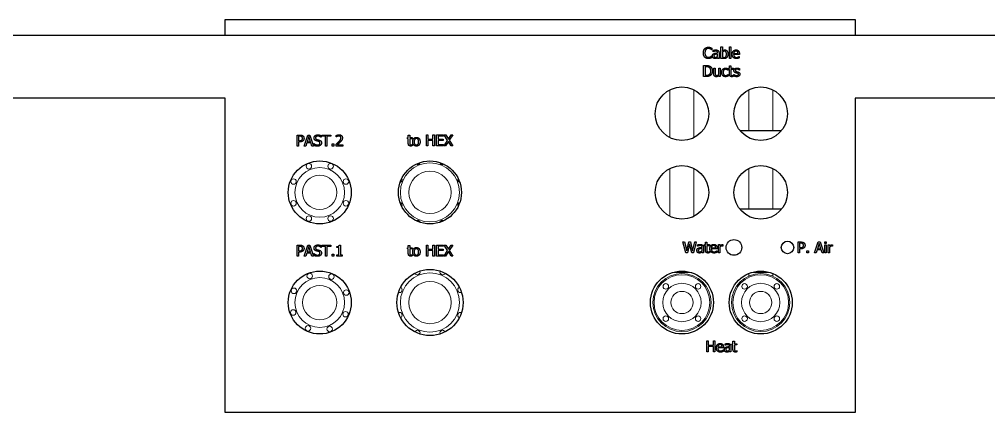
# Model space of a CAD drawing. Header units: millimetres. Extents: x 0 to 157650, y 0 to 89100.
# Drawn here: x 39763 to 42841, y 54209 to 55459 of the extents above; entities that cross this region are included whole.
import ezdxf

# ---------------------------------------------------------------- set-up
doc = ezdxf.new("R2010")
doc.units = ezdxf.units.MM
doc.header["$LTSCALE"] = 150
doc.layers.add('P_Biomass (BM)', color=150, linetype='Continuous', lineweight=18, true_color=0x007fff)
doc.layers.add('P_Hot Water (HW)', color=1, linetype='Continuous', lineweight=18, true_color=0xff0000)
doc.layers.add('Visible', color=7, linetype='Continuous', lineweight=25)

msp = doc.modelspace()

# ---------------------------------------------------------------- linework, layer by layer
at = {"layer": 'P_Biomass (BM)'}
for centre, radius in [((40717, 54908.9), 79), ((40682.6, 54992), 8.75), ((40751.5, 54992), 8.75), ((41067, 54908.9), 94), ((40717, 54908.9), 54.6), ((41067, 54908.9), 67.3), ((40633.9, 54943.3), 8.75), ((40800.2, 54943.3), 8.75), ((40633.9, 54874.4), 8.75), ((40800.2, 54874.4), 8.75), ((40682.6, 54825.7), 8.75), ((40751.5, 54825.7), 8.75), ((40685.3, 54643.1), 8.75), ((40754.2, 54640.9), 8.75), ((41067, 54558.9), 94), ((40717, 54558.9), 79), ((41067, 54558.9), 67.3), ((40635.1, 54596), 8.75), ((40717, 54558.9), 54.6), ((40801.3, 54590.6), 8.75), ((40632.8, 54527.2), 8.75), ((40799, 54521.7), 8.75), ((40679.9, 54476.9), 8.75), ((40748.7, 54474.6), 8.75)]:
    msp.add_circle(centre, radius, dxfattribs=at)
for centre, start, end in [((41026.9, 55005.9), 239.3334, 345.6666), ((41107.2, 55005.9), 194.3334, 300.6666), ((40970, 54949.1), 284.3334, 30.6666), ((41164, 54949.1), 149.3334, 255.6666), ((40970, 54868.7), 329.3334, 75.6666), ((41164, 54868.7), 104.3334, 210.6666), ((41026.9, 54811.9), 14.3334, 120.6666), ((41107.2, 54811.9), 59.3334, 165.6666), ((41026.9, 54655.9), 204.888, 20.112), ((41107.2, 54655.9), 159.888, 335.112), ((40970, 54599.1), 249.888, 65.112), ((41164, 54599.1), 114.888, 290.112), ((40970, 54518.7), 294.888, 110.112), ((41164, 54518.7), 69.888, 245.112), ((41026.9, 54461.9), 339.888, 155.112), ((41107.2, 54461.9), 24.888, 200.112)]:
    msp.add_arc(centre, 8.75, start, end, dxfattribs=at)
at = {"layer": 'P_Hot Water (HW)'}
for p, q in [((41829, 55234.9), (41829, 55082.9)), ((41905.1, 55234.9), (41905.1, 55082.9)), ((42079, 55234.9), (42079, 55105.9)), ((42155.1, 55234.9), (42155.1, 55105.9)), ((41829, 54984.9), (41829, 54832.9)), ((41905.1, 54984.9), (41905.1, 54832.9)), ((42079, 54984.9), (42079, 54855.9)), ((42155.1, 54984.9), (42155.1, 54855.9)), ((41835.8, 54653.9), (41898.3, 54653.9)), ((42079, 54651.4), (42079, 54643.2)), ((42085.8, 54653.9), (42148.3, 54653.9)), ((42085.8, 54653.9), (42148.3, 54653.9)), ((42155.1, 54643.2), (42155.1, 54651.4))]:
    msp.add_line(p, q, dxfattribs=at)
for centre, radius in [((41867, 54558.9), 92.5), ((42117, 54558.9), 92.5), ((41867, 54558.9), 88.5), ((41867, 54558.9), 61), ((41815.8, 54610.1), 8.75), ((41918.3, 54610.1), 8.75), ((42117, 54558.9), 88.5), ((42117, 54558.9), 61), ((42065.8, 54610.1), 8.75), ((42168.3, 54610.1), 8.75), ((41867, 54558.9), 35.4), ((42117, 54558.9), 35.4), ((41815.8, 54507.6), 8.75), ((41918.3, 54507.6), 8.75), ((42065.8, 54507.6), 8.75), ((42168.3, 54507.6), 8.75)]:
    msp.add_circle(centre, radius, dxfattribs=at)
at = {"layer": 'Visible', "color": 9, "true_color": 0xc0c0c0}
for p, q in [((40417, 55458.9), (42417, 55458.9)), ((40417, 55408.9), (40417, 55458.9)), ((42417, 55458.9), (42417, 55408.9)), ((38746.8, 55408.9), (40417, 55408.9)), ((38746.8, 55408.9), (42917, 55408.9)), ((42417, 55408.9), (46096.8, 55408.9)), ((41961.6, 55361.8), (41961.2, 55361.8)), ((41961.6, 55367.5), (41961.6, 55361.8)), ((41965.8, 55356), (41965.8, 55360.5)), ((41990.9, 55334.8), (41990.9, 55371.3)), ((41990.9, 55371.3), (41995.3, 55371.3)), ((41995.3, 55371.3), (41995.3, 55358.3)), ((42017.5, 55334.8), (42017.5, 55371.3)), ((42017.5, 55371.3), (42022, 55371.3)), ((42022, 55371.3), (42022, 55334.8)), ((41961.2, 55342.7), (41961.6, 55342.7)), ((41961.6, 55342.7), (41961.6, 55337.2)), ((41966.1, 55356), (41965.8, 55356)), ((41980.2, 55352.1), (41980.2, 55352.9)), ((41980.2, 55341.2), (41980.2, 55348.5)), ((41980.2, 55334.8), (41980.2, 55337.6)), ((41984.6, 55334.8), (41980.2, 55334.8)), ((41984.6, 55352.7), (41984.6, 55334.8)), ((41995, 55334.8), (41990.9, 55334.8)), ((41995.3, 55336), (41995, 55334.8)), ((41995.3, 55354.6), (41995.3, 55339.5)), ((42022, 55334.8), (42017.5, 55334.8)), ((42031.1, 55350.8), (42045, 55350.8)), ((42049.3, 55347.5), (42031.1, 55347.5)), ((42048.6, 55341.2), (42048.8, 55341.2)), ((42048.8, 55341.2), (42048.8, 55336.4)), ((42049.3, 55349.9), (42049.3, 55347.5)), ((41935.9, 55277.2), (41935.9, 55312.2)), ((41935.9, 55312.2), (41943.9, 55312.2)), ((41940.6, 55308.1), (41940.6, 55281.2)), ((41944.1, 55308.1), (41940.6, 55308.1)), ((41968.1, 55286.4), (41968.1, 55303.4)), ((41968.1, 55303.4), (41972.5, 55303.4)), ((41972.5, 55303.4), (41972.5, 55288.4)), ((41984.2, 55283.8), (41984.2, 55303.4)), ((41984.2, 55303.4), (41988.7, 55303.4)), ((41988.7, 55303.4), (41988.7, 55277.2)), ((42013.3, 55297), (42013, 55297)), ((42013.3, 55302), (42013.3, 55297)), ((42014.6, 55299.8), (42014.6, 55303.4)), ((42014.6, 55303.4), (42017.6, 55303.4)), ((42017.6, 55299.8), (42014.6, 55299.8)), ((42017.6, 55303.4), (42017.6, 55311)), ((42017.6, 55311), (42022, 55311)), ((42017.6, 55285.2), (42017.6, 55299.8)), ((42022, 55311), (42022, 55303.4)), ((42022, 55303.4), (42030.1, 55303.4)), ((42030.1, 55299.8), (42022, 55299.8)), ((42022, 55299.8), (42022, 55287.3)), ((42030.1, 55303.4), (42030.1, 55299.8)), ((42049.8, 55297.4), (42049.6, 55297.4)), ((42049.8, 55302.1), (42049.8, 55297.4)), ((41944, 55277.2), (41935.9, 55277.2)), ((41940.6, 55281.2), (41944.1, 55281.2)), ((41984.2, 55277.2), (41984.2, 55280)), ((41988.7, 55277.2), (41984.2, 55277.2)), ((42013, 55283.6), (42013.3, 55283.6)), ((42013.3, 55283.6), (42013.3, 55278.6)), ((42029.9, 55281.4), (42030.1, 55281.4)), ((42030.1, 55281.4), (42030.1, 55277.4)), ((42031.8, 55278.7), (42031.8, 55283.7)), ((42031.8, 55283.7), (42032, 55283.7)), ((40417, 55208.9), (38746.8, 55208.9)), ((40417, 54208.9), (40417, 55208.9)), ((46096.8, 55208.9), (42417, 55208.9)), ((42417, 55208.9), (42417, 54208.9)), ((40645, 55056.3), (40645, 55091.3)), ((40645, 55091.3), (40653.8, 55091.3)), ((40649.6, 55087.3), (40649.6, 55073.3)), ((40653.5, 55087.3), (40649.6, 55087.3)), ((40667.8, 55056.3), (40679.6, 55091.3)), ((40682.3, 55086.6), (40676.9, 55070.1)), ((40679.6, 55091.3), (40685.3, 55091.3)), ((40687.7, 55070.1), (40682.3, 55086.6)), ((40685.3, 55091.3), (40697.1, 55056.3)), ((40721.1, 55084.1), (40720.8, 55084.1)), ((40721.1, 55089.7), (40721.1, 55084.1)), ((40723.6, 55087.2), (40723.6, 55091.3)), ((40723.6, 55091.3), (40751.8, 55091.3)), ((40735.4, 55087.2), (40723.6, 55087.2)), ((40735.4, 55056.3), (40735.4, 55087.2)), ((40751.8, 55087.2), (40740, 55087.2)), ((40740, 55087.2), (40740, 55056.3)), ((40751.8, 55091.3), (40751.8, 55087.2)), ((40769.6, 55085), (40769.6, 55090)), ((40769.9, 55085), (40769.6, 55085)), ((40995.2, 55079.4), (40995.2, 55083)), ((40995.2, 55083), (40998.2, 55083)), ((40998.2, 55083), (40998.2, 55090.6)), ((40998.2, 55090.6), (41002.6, 55090.6)), ((41002.6, 55090.6), (41002.6, 55083)), ((41002.6, 55083), (41010.7, 55083)), ((41010.7, 55083), (41010.7, 55079.4)), ((41055.5, 55056.7), (41055.5, 55091.7)), ((41055.5, 55091.7), (41060.1, 55091.7)), ((41060.1, 55091.7), (41060.1, 55078)), ((41076.3, 55078), (41076.3, 55091.7)), ((41076.3, 55091.7), (41080.9, 55091.7)), ((41080.9, 55091.7), (41080.9, 55056.7)), ((41088, 55056.7), (41088, 55091.7)), ((41088, 55091.7), (41109.9, 55091.7)), ((41109.9, 55087.6), (41092.6, 55087.6)), ((41092.6, 55087.6), (41092.6, 55078)), ((41109.9, 55091.7), (41109.9, 55087.6)), ((41122.8, 55074.3), (41112, 55091.7)), ((41112, 55091.7), (41117.3, 55091.7)), ((41117.3, 55091.7), (41125.7, 55078.1)), ((41125.7, 55078.1), (41134.2, 55091.7)), ((41139.2, 55091.7), (41128.2, 55074.5)), ((41134.2, 55091.7), (41139.2, 55091.7)), ((40649.6, 55056.3), (40645, 55056.3)), ((40649.6, 55073.3), (40652.8, 55073.3)), ((40653.6, 55069.4), (40649.6, 55069.4)), ((40649.6, 55069.4), (40649.6, 55056.3)), ((40672.5, 55056.3), (40667.8, 55056.3)), ((40675.7, 55066.1), (40672.5, 55056.3)), ((40689, 55066.1), (40675.7, 55066.1)), ((40676.9, 55070.1), (40687.7, 55070.1)), ((40692.2, 55056.3), (40689, 55066.1)), ((40697.1, 55056.3), (40692.2, 55056.3)), ((40698.7, 55058.4), (40698.7, 55064.3)), ((40698.7, 55064.3), (40699, 55064.3)), ((40740, 55056.3), (40735.4, 55056.3)), ((40756.2, 55056.3), (40756.2, 55063)), ((40756.2, 55063), (40761.8, 55063)), ((40761.8, 55056.3), (40756.2, 55056.3)), ((40761.8, 55063), (40761.8, 55056.3)), ((40768.9, 55056.3), (40768.9, 55061.3)), ((40790.5, 55056.3), (40768.9, 55056.3)), ((40773.3, 55060.4), (40790.5, 55060.4)), ((40790.5, 55060.4), (40790.5, 55056.3)), ((40998.2, 55079.4), (40995.2, 55079.4)), ((40998.2, 55064.8), (40998.2, 55079.4)), ((41010.7, 55079.4), (41002.6, 55079.4)), ((41002.6, 55079.4), (41002.6, 55066.8)), ((41010.5, 55060.9), (41010.7, 55060.9)), ((41010.7, 55060.9), (41010.7, 55057)), ((41060.1, 55056.7), (41055.5, 55056.7)), ((41060.1, 55078), (41076.3, 55078)), ((41076.3, 55073.9), (41060.1, 55073.9)), ((41060.1, 55073.9), (41060.1, 55056.7)), ((41076.3, 55056.7), (41076.3, 55073.9)), ((41080.9, 55056.7), (41076.3, 55056.7)), ((41109.9, 55056.7), (41088, 55056.7)), ((41092.6, 55078), (41108.7, 55078)), ((41108.7, 55073.9), (41092.6, 55073.9)), ((41092.6, 55073.9), (41092.6, 55060.9)), ((41092.6, 55060.9), (41109.9, 55060.9)), ((41108.7, 55078), (41108.7, 55073.9)), ((41109.9, 55060.9), (41109.9, 55056.7)), ((41111.6, 55056.7), (41122.8, 55074.3)), ((41116.7, 55056.7), (41111.6, 55056.7)), ((41125.3, 55070.7), (41116.7, 55056.7)), ((41133.9, 55056.7), (41125.3, 55070.7)), ((41128.2, 55074.5), (41139.2, 55056.7)), ((41139.2, 55056.7), (41133.9, 55056.7)), ((40645, 54706.4), (40645, 54741.4)), ((40645, 54741.4), (40653.8, 54741.4)), ((40667.8, 54706.4), (40679.6, 54741.4)), ((40679.6, 54741.4), (40685.3, 54741.4)), ((40685.3, 54741.4), (40697.1, 54706.4)), ((40723.6, 54737.2), (40723.6, 54741.4)), ((40723.6, 54741.4), (40751.8, 54741.4)), ((40751.8, 54741.4), (40751.8, 54737.2)), ((40778.9, 54741.5), (40782.5, 54741.5)), ((40782.5, 54741.5), (40782.5, 54710)), ((41055.5, 54706.7), (41055.5, 54741.7)), ((41055.5, 54741.7), (41060.1, 54741.7)), ((41060.1, 54741.7), (41060.1, 54728)), ((41076.3, 54728), (41076.3, 54741.7)), ((41076.3, 54741.7), (41080.9, 54741.7)), ((41080.9, 54741.7), (41080.9, 54706.7)), ((41088, 54706.7), (41088, 54741.7)), ((41088, 54741.7), (41109.9, 54741.7)), ((41109.9, 54741.7), (41109.9, 54737.6)), ((41122.8, 54724.3), (41112, 54741.7)), ((41112, 54741.7), (41117.3, 54741.7)), ((41117.3, 54741.7), (41125.7, 54728.1)), ((41125.7, 54728.1), (41134.2, 54741.7)), ((41139.2, 54741.7), (41128.2, 54724.5)), ((41134.2, 54741.7), (41139.2, 54741.7)), ((41879.1, 54716.7), (41870.2, 54751.7)), ((41870.2, 54751.7), (41875, 54751.7)), ((41875, 54751.7), (41882, 54722.7)), ((41882, 54722.7), (41889, 54751.7)), ((41891.2, 54745.8), (41884.3, 54716.7)), ((41889, 54751.7), (41893.7, 54751.7)), ((41898.3, 54716.7), (41891.2, 54745.8)), ((41893.7, 54751.7), (41900.8, 54722.4)), ((41900.8, 54722.4), (41907.8, 54751.7)), ((41912.3, 54751.7), (41903.5, 54716.7)), ((41907.8, 54751.7), (41912.3, 54751.7)), ((41916.4, 54737.9), (41916.4, 54742.4)), ((41938.7, 54739.4), (41938.7, 54743)), ((41938.7, 54743), (41941.7, 54743)), ((41941.7, 54743), (41941.7, 54750.6)), ((41941.7, 54750.6), (41946.1, 54750.6)), ((41946.1, 54750.6), (41946.1, 54743)), ((41946.1, 54743), (41954.3, 54743)), ((41954.3, 54743), (41954.3, 54739.4)), ((41982.9, 54716.7), (41982.9, 54743)), ((41982.9, 54743), (41987.3, 54743)), ((41987.3, 54743), (41987.3, 54739.1)), ((41996.8, 54742.9), (41996.8, 54738.3)), ((42235.6, 54716.3), (42235.6, 54751.3)), ((42235.6, 54751.3), (42244.4, 54751.3)), ((42244.1, 54747.2), (42240.2, 54747.2)), ((42240.2, 54747.2), (42240.2, 54733.3)), ((42288, 54716.3), (42299.8, 54751.3)), ((42302.5, 54746.5), (42297.1, 54730)), ((42299.8, 54751.3), (42305.5, 54751.3)), ((42307.9, 54730), (42302.5, 54746.5)), ((42305.5, 54751.3), (42317.3, 54716.3)), ((42320.1, 54746.9), (42320.1, 54751.5)), ((42320.1, 54751.5), (42325.1, 54751.5)), ((42325.1, 54746.9), (42320.1, 54746.9)), ((42320.4, 54716.3), (42320.4, 54742.5)), ((42320.4, 54742.5), (42324.8, 54742.5)), ((42324.8, 54742.5), (42324.8, 54716.3)), ((42325.1, 54751.5), (42325.1, 54746.9)), ((42331.3, 54716.3), (42331.3, 54742.5)), ((42331.3, 54742.5), (42335.7, 54742.5)), ((42335.7, 54742.5), (42335.7, 54738.6)), ((42345.2, 54742.4), (42345.2, 54737.8)), ((40653.5, 54737.4), (40649.6, 54737.4)), ((40649.6, 54737.4), (40649.6, 54723.4)), ((40649.6, 54723.4), (40652.8, 54723.4)), ((40653.6, 54719.4), (40649.6, 54719.4)), ((40649.6, 54719.4), (40649.6, 54706.4)), ((40675.7, 54716.2), (40672.5, 54706.4)), ((40689, 54716.2), (40675.7, 54716.2)), ((40682.3, 54736.6), (40676.9, 54720.1)), ((40676.9, 54720.1), (40687.7, 54720.1)), ((40687.7, 54720.1), (40682.3, 54736.6)), ((40692.2, 54706.4), (40689, 54716.2)), ((40698.7, 54708.5), (40698.7, 54714.3)), ((40698.7, 54714.3), (40699, 54714.3)), ((40721.1, 54734.2), (40720.8, 54734.2)), ((40721.1, 54739.7), (40721.1, 54734.2)), ((40735.4, 54737.2), (40723.6, 54737.2)), ((40735.4, 54706.4), (40735.4, 54737.2)), ((40751.8, 54737.2), (40740, 54737.2)), ((40740, 54737.2), (40740, 54706.4)), ((40756.2, 54706.4), (40756.2, 54713.1)), ((40756.2, 54713.1), (40761.8, 54713.1)), ((40761.8, 54713.1), (40761.8, 54706.4)), ((40771.7, 54733.4), (40771.7, 54736.6)), ((40778, 54733.4), (40771.7, 54733.4)), ((40778, 54710), (40778, 54733.4)), ((40995.2, 54729.4), (40995.2, 54733)), ((40995.2, 54733), (40998.2, 54733)), ((40998.2, 54729.4), (40995.2, 54729.4)), ((40998.2, 54733), (40998.2, 54740.6)), ((40998.2, 54740.6), (41002.6, 54740.6)), ((40998.2, 54714.8), (40998.2, 54729.4)), ((41002.6, 54740.6), (41002.6, 54733)), ((41002.6, 54733), (41010.7, 54733)), ((41010.7, 54729.4), (41002.6, 54729.4)), ((41002.6, 54729.4), (41002.6, 54716.8)), ((41010.5, 54710.9), (41010.7, 54710.9)), ((41010.7, 54733), (41010.7, 54729.4)), ((41010.7, 54710.9), (41010.7, 54707)), ((41060.1, 54728), (41076.3, 54728)), ((41076.3, 54723.9), (41060.1, 54723.9)), ((41060.1, 54723.9), (41060.1, 54706.7)), ((41076.3, 54706.7), (41076.3, 54723.9)), ((41109.9, 54737.6), (41092.6, 54737.6)), ((41092.6, 54737.6), (41092.6, 54728)), ((41092.6, 54728), (41108.7, 54728)), ((41108.7, 54723.9), (41092.6, 54723.9)), ((41092.6, 54723.9), (41092.6, 54710.9)), ((41092.6, 54710.9), (41109.9, 54710.9)), ((41108.7, 54728), (41108.7, 54723.9)), ((41109.9, 54710.9), (41109.9, 54706.7)), ((41111.6, 54706.7), (41122.8, 54724.3)), ((41125.3, 54720.7), (41116.7, 54706.7)), ((41133.9, 54706.7), (41125.3, 54720.7)), ((41128.2, 54724.5), (41139.2, 54706.7)), ((41884.3, 54716.7), (41879.1, 54716.7)), ((41903.5, 54716.7), (41898.3, 54716.7)), ((41916.7, 54737.9), (41916.4, 54737.9)), ((41930.8, 54734), (41930.8, 54734.9)), ((41930.8, 54723.2), (41930.8, 54730.5)), ((41930.8, 54716.7), (41930.8, 54719.5)), ((41935.2, 54716.7), (41930.8, 54716.7)), ((41935.2, 54734.7), (41935.2, 54716.7)), ((41941.7, 54739.4), (41938.7, 54739.4)), ((41941.7, 54724.8), (41941.7, 54739.4)), ((41954.3, 54739.4), (41946.1, 54739.4)), ((41946.1, 54739.4), (41946.1, 54726.8)), ((41954, 54720.9), (41954.3, 54720.9)), ((41954.3, 54720.9), (41954.3, 54717)), ((41960.2, 54732.8), (41974.1, 54732.8)), ((41978.4, 54729.4), (41960.2, 54729.4)), ((41977.7, 54723.2), (41977.9, 54723.2)), ((41977.9, 54723.2), (41977.9, 54718.4)), ((41978.4, 54731.8), (41978.4, 54729.4)), ((41987.3, 54716.7), (41982.9, 54716.7)), ((41987.3, 54735.4), (41987.3, 54716.7)), ((41996.8, 54738.3), (41996.6, 54738.3)), ((42240.2, 54716.3), (42235.6, 54716.3)), ((42240.2, 54733.3), (42243.4, 54733.3)), ((42244.2, 54729.3), (42240.2, 54729.3)), ((42240.2, 54729.3), (42240.2, 54716.3)), ((42263, 54716.3), (42263, 54723)), ((42263, 54723), (42268.6, 54723)), ((42268.6, 54716.3), (42263, 54716.3)), ((42268.6, 54723), (42268.6, 54716.3)), ((42292.7, 54716.3), (42288, 54716.3)), ((42295.8, 54726.1), (42292.7, 54716.3)), ((42309.2, 54726.1), (42295.8, 54726.1)), ((42297.1, 54730), (42307.9, 54730)), ((42312.4, 54716.3), (42309.2, 54726.1)), ((42317.3, 54716.3), (42312.4, 54716.3)), ((42324.8, 54716.3), (42320.4, 54716.3)), ((42335.7, 54716.3), (42331.3, 54716.3)), ((42335.7, 54734.9), (42335.7, 54716.3)), ((42345.2, 54737.8), (42345, 54737.8)), ((40649.6, 54706.4), (40645, 54706.4)), ((40672.5, 54706.4), (40667.8, 54706.4)), ((40697.1, 54706.4), (40692.2, 54706.4)), ((40740, 54706.4), (40735.4, 54706.4)), ((40761.8, 54706.4), (40756.2, 54706.4)), ((40771.7, 54706.4), (40771.7, 54710)), ((40771.7, 54710), (40778, 54710)), ((40788.7, 54706.4), (40771.7, 54706.4)), ((40782.5, 54710), (40788.7, 54710)), ((40788.7, 54710), (40788.7, 54706.4)), ((41060.1, 54706.7), (41055.5, 54706.7)), ((41080.9, 54706.7), (41076.3, 54706.7)), ((41109.9, 54706.7), (41088, 54706.7)), ((41116.7, 54706.7), (41111.6, 54706.7)), ((41139.2, 54706.7), (41133.9, 54706.7)), ((41946, 54401.7), (41946, 54436.7)), ((41946, 54436.7), (41950.6, 54436.7)), ((41950.6, 54436.7), (41950.6, 54423)), ((41966.7, 54423), (41966.7, 54436.7)), ((41966.7, 54436.7), (41971.4, 54436.7)), ((41971.4, 54436.7), (41971.4, 54401.7)), ((42029, 54428), (42029, 54435.6)), ((42029, 54435.6), (42033.4, 54435.6)), ((42033.4, 54435.6), (42033.4, 54428)), ((41950.6, 54423), (41966.7, 54423)), ((41966.7, 54418.9), (41950.6, 54418.9)), ((41950.6, 54418.9), (41950.6, 54401.7)), ((41966.7, 54401.7), (41966.7, 54418.9)), ((41980.8, 54417.8), (41994.7, 54417.8)), ((41999, 54414.4), (41980.8, 54414.4)), ((41998.2, 54408.2), (41998.5, 54408.2)), ((41998.5, 54408.2), (41998.5, 54403.4)), ((41999, 54416.8), (41999, 54414.4)), ((42003.7, 54422.9), (42003.7, 54427.4)), ((42004, 54422.9), (42003.7, 54422.9)), ((42018.1, 54419), (42018.1, 54419.9)), ((42018.1, 54408.2), (42018.1, 54415.5)), ((42018.1, 54401.7), (42018.1, 54404.5)), ((42022.5, 54419.7), (42022.5, 54401.7)), ((42026, 54424.4), (42026, 54428)), ((42026, 54428), (42029, 54428)), ((42029, 54424.4), (42026, 54424.4)), ((42029, 54409.8), (42029, 54424.4)), ((42033.4, 54428), (42041.6, 54428)), ((42041.6, 54424.4), (42033.4, 54424.4)), ((42033.4, 54424.4), (42033.4, 54411.8)), ((42041.3, 54405.9), (42041.6, 54405.9)), ((42041.6, 54428), (42041.6, 54424.4)), ((42041.6, 54405.9), (42041.6, 54402)), ((41950.6, 54401.7), (41946, 54401.7)), ((41971.4, 54401.7), (41966.7, 54401.7)), ((42022.5, 54401.7), (42018.1, 54401.7)), ((42417, 54208.9), (40417, 54208.9))]:
    msp.add_line(p, q, dxfattribs=at)
at = {"layer": 'Visible'}
for p, q in [((42050.6, 55105.9), (42183.5, 55105.9)), ((42183.5, 54855.9), (42050.6, 54855.9))]:
    msp.add_line(p, q, dxfattribs=at)
at = {"layer": 'Visible', "color": 9, "true_color": 0xc0c0c0}
for centre, radius in [((41867, 55158.9), 85), ((42117, 55158.9), 85), ((40717, 54908.9), 100), ((41067, 54908.9), 100), ((41867, 54908.9), 85), ((42117, 54908.9), 85), ((42032, 54733.9), 25), ((42202, 54733.9), 20), ((40717, 54558.9), 100), ((41067, 54558.9), 105), ((41867, 54558.9), 100), ((42117, 54558.9), 100)]:
    msp.add_circle(centre, radius, dxfattribs=at)
for points in [[(41935, 55352.3), (41935, 55356.7), (41937.3, 55363.2), (41939.4, 55365.6)], [(41939.4, 55365.6), (41941.5, 55367.9), (41947.2, 55370.4), (41950.8, 55370.4)], [(41943, 55362.8), (41941.5, 55361), (41939.9, 55355.6), (41939.9, 55352.3)], [(41950.7, 55366.4), (41948.5, 55366.4), (41944.5, 55364.6), (41943, 55362.8)], [(41957.3, 55364.8), (41955.9, 55365.5), (41952.8, 55366.4), (41950.7, 55366.4)], [(41950.8, 55370.4), (41952.5, 55370.4), (41955.6, 55369.9), (41956.9, 55369.5)], [(41956.9, 55369.5), (41958.1, 55369.1), (41960.4, 55368.1), (41961.6, 55367.5)], [(41961.2, 55361.8), (41960.6, 55362.4), (41958.7, 55364), (41957.3, 55364.8)], [(41965.8, 55360.5), (41967.1, 55360.8), (41971.6, 55361.7), (41973.9, 55361.7)], [(41973.8, 55357.8), (41972.3, 55357.8), (41968.2, 55356.8), (41966.1, 55356)], [(41978.4, 55356.9), (41977.6, 55357.4), (41975.1, 55357.8), (41973.8, 55357.8)], [(41973.9, 55361.7), (41976.6, 55361.7), (41980.3, 55360.8), (41981.8, 55359.7)], [(41980.2, 55352.9), (41980.2, 55354.4), (41979.3, 55356.3), (41978.4, 55356.9)], [(41981.8, 55359.7), (41983.2, 55358.6), (41984.6, 55355.2), (41984.6, 55352.7)], [(41995.3, 55358.3), (41997, 55359.8), (42000.8, 55361.8), (42003.3, 55361.8)], [(42002.3, 55357.6), (42000.5, 55357.6), (41996.8, 55355.9), (41995.3, 55354.6)], [(42008.3, 55348), (42008.3, 55352.7), (42005.4, 55357.6), (42002.3, 55357.6)], [(42003.3, 55361.8), (42007.8, 55361.8), (42012.9, 55354.7), (42012.9, 55348.3)], [(42026.6, 55347.8), (42026.6, 55354.2), (42033.4, 55361.8), (42038.8, 55361.8)], [(42038.5, 55358.2), (42036.8, 55358.2), (42034.3, 55357.1), (42033.3, 55356.1)], [(42043.5, 55356.1), (42042.7, 55357.1), (42040.3, 55358.2), (42038.5, 55358.2)], [(42038.8, 55361.8), (42041.2, 55361.8), (42045, 55360.4), (42046.4, 55358.9)], [(42046.4, 55358.9), (42047.8, 55357.4), (42049.3, 55353), (42049.3, 55349.9)], [(41939.4, 55338.8), (41937.3, 55341), (41935, 55347.8), (41935, 55352.3)], [(41950.7, 55334.2), (41947.3, 55334.2), (41941.5, 55336.5), (41939.4, 55338.8)], [(41939.9, 55352.3), (41939.9, 55348.7), (41941.6, 55343.5), (41943.1, 55341.7)], [(41943.1, 55341.7), (41944.6, 55339.9), (41948.5, 55338.2), (41950.7, 55338.2)], [(41950.7, 55338.2), (41952.8, 55338.2), (41956.2, 55339.2), (41957.5, 55339.9)], [(41956.9, 55335.2), (41955.4, 55334.7), (41952.8, 55334.2), (41950.7, 55334.2)], [(41961.6, 55337.2), (41960.4, 55336.6), (41958.4, 55335.6), (41956.9, 55335.2)], [(41957.5, 55339.9), (41958.8, 55340.7), (41960.7, 55342.2), (41961.2, 55342.7)], [(41963.7, 55342.4), (41963.7, 55345.1), (41966, 55349), (41968.5, 55350.1)], [(41966, 55336.4), (41965, 55337.4), (41963.7, 55340.6), (41963.7, 55342.4)], [(41971.7, 55334), (41970.1, 55334), (41967.1, 55335.3), (41966, 55336.4)], [(41972.3, 55347.5), (41970.6, 55346.9), (41968.3, 55344.7), (41968.3, 55342.7)], [(41968.3, 55342.7), (41968.3, 55340.4), (41970.8, 55338.1), (41973.3, 55338.1)], [(41968.5, 55350.1), (41970.7, 55351.1), (41976.7, 55351.9), (41980.2, 55352.1)], [(41977, 55335.3), (41975.9, 55334.7), (41973.7, 55334), (41971.7, 55334)], [(41980.2, 55348.5), (41978.6, 55348.4), (41973.8, 55347.9), (41972.3, 55347.5)], [(41973.3, 55338.1), (41975.3, 55338.1), (41978.7, 55339.9), (41980.2, 55341.2)], [(41980.2, 55337.6), (41979.7, 55337.2), (41977.9, 55335.7), (41977, 55335.3)], [(41995.3, 55339.5), (41997, 55338.7), (41999.5, 55338), (42001.1, 55338)], [(42001.9, 55334), (41999.8, 55334), (41996.8, 55335.1), (41995.3, 55336)], [(42001.1, 55338), (42004.4, 55338), (42008.3, 55342.8), (42008.3, 55348)], [(42012.9, 55348.3), (42012.9, 55341.9), (42006.6, 55334), (42001.9, 55334)], [(42039.9, 55334.2), (42033.6, 55334.2), (42026.6, 55341.2), (42026.6, 55347.8)], [(42033.3, 55356.1), (42032.3, 55355), (42031.3, 55352.5), (42031.1, 55350.8)], [(42031.1, 55347.5), (42031.1, 55342.9), (42035.7, 55338), (42039.8, 55338)], [(42039.8, 55338), (42041.3, 55338), (42044.1, 55338.7), (42045.2, 55339.2)], [(42044.8, 55334.9), (42043.6, 55334.6), (42041.5, 55334.2), (42039.9, 55334.2)], [(42045, 55350.8), (42044.9, 55352.6), (42044.2, 55355.2), (42043.5, 55356.1)], [(42048.8, 55336.4), (42048.1, 55336.1), (42045.7, 55335.2), (42044.8, 55334.9)], [(42045.2, 55339.2), (42046.4, 55339.8), (42048, 55340.8), (42048.6, 55341.2)], [(41943.9, 55312.2), (41948.8, 55312.2), (41954.5, 55310.7), (41956.5, 55309.4)], [(41953.4, 55306), (41951.5, 55307.1), (41947.3, 55308.1), (41944.1, 55308.1)], [(41958.7, 55294.7), (41958.7, 55298.7), (41956, 55304.4), (41953.4, 55306)], [(41956.5, 55309.4), (41959.8, 55307.1), (41963.5, 55299.7), (41963.5, 55294.6)], [(41993.3, 55290.2), (41993.3, 55293.7), (41995.1, 55298.7), (41996.7, 55300.4)], [(41996.7, 55300.4), (41998.2, 55302.2), (42002.9, 55304), (42005.5, 55304)], [(42005.4, 55300.2), (42002, 55300.2), (41997.8, 55295), (41997.8, 55290.2)], [(42010, 55299), (42009.1, 55299.4), (42006.6, 55300.2), (42005.4, 55300.2)], [(42005.5, 55304), (42007.7, 55304), (42011.7, 55302.8), (42013.3, 55302)], [(42013, 55297), (42012.5, 55297.4), (42011, 55298.5), (42010, 55299)], [(42031.9, 55296), (42031.9, 55299.6), (42037.3, 55304), (42041.7, 55304)], [(42037.6, 55288.9), (42034.6, 55289.8), (42031.9, 55293.4), (42031.9, 55296)], [(42041.6, 55300.3), (42039.4, 55300.3), (42036.4, 55298.5), (42036.4, 55296.6)], [(42036.4, 55296.6), (42036.4, 55295), (42038.2, 55293.4), (42040.2, 55292.8)], [(42049.6, 55297.4), (42047.9, 55298.8), (42043.7, 55300.3), (42041.6, 55300.3)], [(42041.7, 55304), (42043.9, 55304), (42048.3, 55303), (42049.8, 55302.1)], [(41956.4, 55280), (41953.7, 55278.3), (41948.3, 55277.2), (41944, 55277.2)], [(41944.1, 55281.2), (41947.2, 55281.2), (41951.9, 55282.2), (41953.8, 55283.5)], [(41953.8, 55283.5), (41956.3, 55285.2), (41958.7, 55290.6), (41958.7, 55294.7)], [(41963.5, 55294.6), (41963.5, 55289.8), (41959.7, 55282.1), (41956.4, 55280)], [(41970.4, 55278.8), (41969.3, 55280), (41968.1, 55283.7), (41968.1, 55286.4)], [(41976.3, 55276.4), (41974.6, 55276.4), (41971.5, 55277.6), (41970.4, 55278.8)], [(41972.5, 55288.4), (41972.5, 55286.3), (41972.8, 55283.6), (41973.3, 55282.6)], [(41973.3, 55282.6), (41973.9, 55281.6), (41975.7, 55280.6), (41977.4, 55280.6)], [(41984.2, 55280), (41982.2, 55278.3), (41978.5, 55276.4), (41976.3, 55276.4)], [(41977.4, 55280.6), (41979.1, 55280.6), (41982.7, 55282.5), (41984.2, 55283.8)], [(41996.7, 55279.9), (41995.1, 55281.6), (41993.3, 55286.8), (41993.3, 55290.2)], [(42005.5, 55276.6), (42002.8, 55276.6), (41998.3, 55278.2), (41996.7, 55279.9)], [(41997.8, 55290.2), (41997.8, 55285.6), (42001.9, 55280.4), (42005.4, 55280.4)], [(42005.4, 55280.4), (42007.6, 55280.4), (42011.5, 55282.2), (42013, 55283.6)], [(42009.8, 55277.2), (42008.7, 55276.9), (42006.9, 55276.6), (42005.5, 55276.6)], [(42013.3, 55278.6), (42012.6, 55278.3), (42010.6, 55277.4), (42009.8, 55277.2)], [(42025.2, 55276.6), (42021.6, 55276.6), (42017.6, 55280.8), (42017.6, 55285.2)], [(42022, 55287.3), (42022, 55285.3), (42022.1, 55283.1), (42022.6, 55282.1)], [(42022.6, 55282.1), (42023, 55281.3), (42024.8, 55280.5), (42026.3, 55280.5)], [(42030.1, 55277.4), (42028.9, 55277), (42026.3, 55276.6), (42025.2, 55276.6)], [(42026.3, 55280.5), (42027.4, 55280.5), (42029.4, 55281.2), (42029.9, 55281.4)], [(42040.5, 55276.5), (42037.9, 55276.5), (42033.3, 55278), (42031.8, 55278.7)], [(42032, 55283.7), (42032.6, 55283.3), (42034.1, 55282.2), (42035.4, 55281.6)], [(42035.4, 55281.6), (42036.5, 55281), (42039.2, 55280.2), (42040.7, 55280.2)], [(42042.4, 55287.8), (42041.5, 55288), (42038.8, 55288.6), (42037.6, 55288.9)], [(42040.2, 55292.8), (42041.1, 55292.6), (42043.6, 55292.1), (42044.9, 55291.8)], [(42048.1, 55278.9), (42046.7, 55277.8), (42043.2, 55276.5), (42040.5, 55276.5)], [(42040.7, 55280.2), (42041.7, 55280.2), (42044.1, 55280.7), (42044.7, 55281.1)], [(42046.2, 55284.1), (42046.2, 55285.7), (42044.5, 55287.3), (42042.4, 55287.8)], [(42044.7, 55281.1), (42045.5, 55281.7), (42046.2, 55282.9), (42046.2, 55284.1)], [(42044.9, 55291.8), (42047.8, 55291), (42050.8, 55287.7), (42050.8, 55284.7)], [(42050.8, 55284.7), (42050.8, 55283), (42049.4, 55280), (42048.1, 55278.9)], [(40659.7, 55086), (40658.6, 55086.7), (40655.7, 55087.3), (40653.5, 55087.3)], [(40653.8, 55091.3), (40656.9, 55091.3), (40661.3, 55090.3), (40662.9, 55089.1)], [(40662.3, 55080.6), (40662.3, 55082.4), (40661, 55085.1), (40659.7, 55086)], [(40660.3, 55075.4), (40661.3, 55076.5), (40662.3, 55079), (40662.3, 55080.6)], [(40662.9, 55089.1), (40664.9, 55087.8), (40667.1, 55083.7), (40667.1, 55080.8)], [(40667.1, 55080.8), (40667.1, 55078.5), (40665.5, 55074.4), (40664, 55073)], [(40698.9, 55081.9), (40698.9, 55086.2), (40705.6, 55091.9), (40710.7, 55091.9)], [(40701.2, 55075.6), (40700.1, 55076.8), (40698.9, 55079.9), (40698.9, 55081.9)], [(40711, 55087.9), (40707.8, 55087.9), (40703.8, 55084.9), (40703.8, 55082.4)], [(40703.8, 55082.4), (40703.8, 55080.2), (40706.1, 55077.6), (40708.4, 55077)], [(40710.7, 55091.9), (40713.7, 55091.9), (40718.9, 55090.8), (40721.1, 55089.7)], [(40720.8, 55084.1), (40719.1, 55085.7), (40713.9, 55087.9), (40711, 55087.9)], [(40769.6, 55090), (40771.1, 55090.7), (40776.3, 55092.1), (40778.6, 55092.1)], [(40773.3, 55086.9), (40772.3, 55086.5), (40770.5, 55085.4), (40769.9, 55085)], [(40778.3, 55088), (40777, 55088), (40774.5, 55087.4), (40773.3, 55086.9)], [(40777.4, 55069.7), (40781.4, 55074.1), (40784.3, 55079.4), (40784.3, 55082.2)], [(40782.6, 55086.6), (40781.7, 55087.3), (40779.6, 55088), (40778.3, 55088)], [(40778.6, 55092.1), (40783.5, 55092.1), (40789, 55086.9), (40789, 55082.4)], [(40784.3, 55082.2), (40784.3, 55083.7), (40783.4, 55085.9), (40782.6, 55086.6)], [(40789, 55082.4), (40789, 55080.4), (40788.1, 55076.9), (40787.2, 55075.4)], [(41012.1, 55069.9), (41012.1, 55076.5), (41018.6, 55083.8), (41023.9, 55083.8)], [(41023.9, 55080), (41020.4, 55080), (41016.7, 55075), (41016.7, 55069.9)], [(41023.9, 55083.8), (41029.2, 55083.8), (41035.6, 55076.5), (41035.6, 55069.9)], [(41031, 55069.9), (41031, 55075), (41027.3, 55080), (41023.9, 55080)], [(40652.8, 55073.3), (40655.7, 55073.3), (40659.1, 55074.2), (40660.3, 55075.4)], [(40664, 55073), (40662.2, 55071.2), (40657.3, 55069.4), (40653.6, 55069.4)], [(40710.2, 55055.7), (40706.4, 55055.7), (40701, 55057.3), (40698.7, 55058.4)], [(40699, 55064.3), (40701.3, 55062.1), (40707.1, 55059.7), (40709.8, 55059.7)], [(40707, 55072.5), (40705.2, 55073), (40702.3, 55074.4), (40701.2, 55075.6)], [(40713.3, 55070.9), (40711.7, 55071.4), (40709, 55072), (40707, 55072.5)], [(40708.4, 55077), (40709.8, 55076.6), (40714.1, 55075.6), (40715.5, 55075.1)], [(40709.8, 55059.7), (40713.7, 55059.7), (40717.6, 55062.9), (40717.6, 55065.6)], [(40719.3, 55058.9), (40717.6, 55057.3), (40713.4, 55055.7), (40710.2, 55055.7)], [(40717.6, 55065.6), (40717.6, 55067.7), (40715.6, 55070.3), (40713.3, 55070.9)], [(40715.5, 55075.1), (40719.1, 55074), (40722.5, 55069.6), (40722.5, 55066.3)], [(40722.5, 55066.3), (40722.5, 55064.2), (40720.8, 55060.3), (40719.3, 55058.9)], [(40768.9, 55061.3), (40771.2, 55063.5), (40775.4, 55067.5), (40777.4, 55069.7)], [(40782.6, 55069.5), (40780.3, 55067), (40774.9, 55061.9), (40773.3, 55060.4)], [(40787.2, 55075.4), (40786.4, 55073.9), (40783.9, 55070.9), (40782.6, 55069.5)], [(41005.8, 55056.2), (41002.2, 55056.2), (40998.2, 55060.4), (40998.2, 55064.8)], [(41002.6, 55066.8), (41002.6, 55064.9), (41002.7, 55062.7), (41003.2, 55061.7)], [(41003.2, 55061.7), (41003.6, 55060.9), (41005.4, 55060.1), (41006.9, 55060.1)], [(41010.7, 55057), (41009.5, 55056.6), (41006.9, 55056.2), (41005.8, 55056.2)], [(41006.9, 55060.1), (41008, 55060.1), (41010, 55060.7), (41010.5, 55060.9)], [(41023.9, 55056), (41018.4, 55056), (41012.1, 55063.5), (41012.1, 55069.9)], [(41016.7, 55069.9), (41016.7, 55064.9), (41020.4, 55059.8), (41023.9, 55059.8)], [(41035.6, 55069.9), (41035.6, 55063.2), (41029.2, 55056), (41023.9, 55056)], [(41023.9, 55059.8), (41027.3, 55059.8), (41031, 55064.8), (41031, 55069.9)], [(40653.8, 54741.4), (40656.9, 54741.4), (40661.3, 54740.4), (40662.9, 54739.2)], [(40698.9, 54732), (40698.9, 54736.2), (40705.6, 54742), (40710.7, 54742)], [(40710.7, 54742), (40713.7, 54742), (40718.9, 54740.8), (40721.1, 54739.7)], [(40771.7, 54736.6), (40775.3, 54736.6), (40778.7, 54738.7), (40778.9, 54741.5)], [(41916.4, 54742.4), (41917.6, 54742.8), (41922.2, 54743.6), (41924.5, 54743.6)], [(41924.5, 54743.6), (41927.2, 54743.6), (41930.9, 54742.8), (41932.4, 54741.7)], [(41932.4, 54741.7), (41933.8, 54740.6), (41935.2, 54737.2), (41935.2, 54734.7)], [(41955.7, 54729.7), (41955.7, 54736.2), (41962.5, 54743.8), (41967.9, 54743.8)], [(41967.9, 54743.8), (41970.3, 54743.8), (41974.1, 54742.3), (41975.5, 54740.8)], [(41987.3, 54739.1), (41989.7, 54741.3), (41993.3, 54743), (41995, 54743)], [(41995, 54743), (41995.7, 54743), (41996.4, 54743), (41996.8, 54742.9)], [(42250.3, 54745.9), (42249.2, 54746.6), (42246.3, 54747.2), (42244.1, 54747.2)], [(42244.4, 54751.3), (42247.5, 54751.3), (42251.9, 54750.2), (42253.5, 54749.1)], [(42252.9, 54740.6), (42252.9, 54742.4), (42251.6, 54745.1), (42250.3, 54745.9)], [(42253.5, 54749.1), (42255.5, 54747.8), (42257.7, 54743.6), (42257.7, 54740.7)], [(42335.7, 54738.6), (42338.1, 54740.8), (42341.7, 54742.5), (42343.4, 54742.5)], [(42343.4, 54742.5), (42344.1, 54742.5), (42344.8, 54742.5), (42345.2, 54742.4)], [(40652.8, 54723.4), (40655.7, 54723.4), (40659.1, 54724.3), (40660.3, 54725.5)], [(40659.7, 54736), (40658.6, 54736.8), (40655.7, 54737.4), (40653.5, 54737.4)], [(40664, 54723.1), (40662.2, 54721.3), (40657.3, 54719.4), (40653.6, 54719.4)], [(40662.3, 54730.7), (40662.3, 54732.5), (40661, 54735.2), (40659.7, 54736)], [(40660.3, 54725.5), (40661.3, 54726.5), (40662.3, 54729), (40662.3, 54730.7)], [(40662.9, 54739.2), (40664.9, 54737.9), (40667.1, 54733.8), (40667.1, 54730.8)], [(40667.1, 54730.8), (40667.1, 54728.6), (40665.5, 54724.5), (40664, 54723.1)], [(40701.2, 54725.7), (40700.1, 54726.8), (40698.9, 54730), (40698.9, 54732)], [(40699, 54714.3), (40701.3, 54712.2), (40707.1, 54709.8), (40709.8, 54709.8)], [(40707, 54722.6), (40705.2, 54723.1), (40702.3, 54724.5), (40701.2, 54725.7)], [(40711, 54738), (40707.8, 54738), (40703.8, 54734.9), (40703.8, 54732.5)], [(40703.8, 54732.5), (40703.8, 54730.3), (40706.1, 54727.6), (40708.4, 54727)], [(40713.3, 54721), (40711.7, 54721.4), (40709, 54722.1), (40707, 54722.6)], [(40708.4, 54727), (40709.8, 54726.6), (40714.1, 54725.6), (40715.5, 54725.2)], [(40709.8, 54709.8), (40713.7, 54709.8), (40717.6, 54713), (40717.6, 54715.6)], [(40720.8, 54734.2), (40719.1, 54735.7), (40713.9, 54738), (40711, 54738)], [(40717.6, 54715.6), (40717.6, 54717.7), (40715.6, 54720.3), (40713.3, 54721)], [(40715.5, 54725.2), (40719.1, 54724.1), (40722.5, 54719.6), (40722.5, 54716.4)], [(40722.5, 54716.4), (40722.5, 54714.3), (40720.8, 54710.3), (40719.3, 54708.9)], [(41005.8, 54706.2), (41002.2, 54706.2), (40998.2, 54710.4), (40998.2, 54714.8)], [(41002.6, 54716.8), (41002.6, 54714.9), (41002.7, 54712.7), (41003.2, 54711.7)], [(41003.2, 54711.7), (41003.6, 54710.9), (41005.4, 54710.1), (41006.9, 54710.1)], [(41006.9, 54710.1), (41008, 54710.1), (41010, 54710.7), (41010.5, 54710.9)], [(41012.1, 54719.9), (41012.1, 54726.5), (41018.6, 54733.8), (41023.9, 54733.8)], [(41023.9, 54706), (41018.4, 54706), (41012.1, 54713.5), (41012.1, 54719.9)], [(41023.9, 54730), (41020.4, 54730), (41016.7, 54725), (41016.7, 54719.9)], [(41016.7, 54719.9), (41016.7, 54714.9), (41020.4, 54709.8), (41023.9, 54709.8)], [(41023.9, 54733.8), (41029.2, 54733.8), (41035.6, 54726.5), (41035.6, 54719.9)], [(41031, 54719.9), (41031, 54725), (41027.3, 54730), (41023.9, 54730)], [(41035.6, 54719.9), (41035.6, 54713.2), (41029.2, 54706), (41023.9, 54706)], [(41023.9, 54709.8), (41027.3, 54709.8), (41031, 54714.8), (41031, 54719.9)], [(41914.3, 54724.4), (41914.3, 54727.1), (41916.6, 54730.9), (41919.1, 54732)], [(41916.6, 54718.3), (41915.6, 54719.4), (41914.3, 54722.6), (41914.3, 54724.4)], [(41922.3, 54716), (41920.7, 54716), (41917.7, 54717.2), (41916.6, 54718.3)], [(41924.4, 54739.7), (41922.9, 54739.7), (41918.8, 54738.8), (41916.7, 54737.9)], [(41922.9, 54729.4), (41921.2, 54728.9), (41918.9, 54726.6), (41918.9, 54724.7)], [(41918.9, 54724.7), (41918.9, 54722.4), (41921.4, 54720.1), (41923.9, 54720.1)], [(41919.1, 54732), (41921.3, 54733.1), (41927.3, 54733.8), (41930.8, 54734)], [(41927.6, 54717.3), (41926.4, 54716.7), (41924.3, 54716), (41922.3, 54716)], [(41930.8, 54730.5), (41929.2, 54730.4), (41924.4, 54729.9), (41922.9, 54729.4)], [(41923.9, 54720.1), (41925.9, 54720.1), (41929.3, 54721.9), (41930.8, 54723.2)], [(41929, 54738.8), (41928.2, 54739.4), (41925.7, 54739.7), (41924.4, 54739.7)], [(41930.8, 54719.5), (41930.3, 54719.1), (41928.5, 54717.7), (41927.6, 54717.3)], [(41930.8, 54734.9), (41930.8, 54736.4), (41929.9, 54738.3), (41929, 54738.8)], [(41949.4, 54716.2), (41945.8, 54716.2), (41941.7, 54720.4), (41941.7, 54724.8)], [(41946.1, 54726.8), (41946.1, 54724.9), (41946.3, 54722.7), (41946.8, 54721.7)], [(41946.8, 54721.7), (41947.2, 54720.9), (41949, 54720.1), (41950.5, 54720.1)], [(41954.3, 54717), (41953, 54716.6), (41950.5, 54716.2), (41949.4, 54716.2)], [(41950.5, 54720.1), (41951.6, 54720.1), (41953.6, 54720.7), (41954, 54720.9)], [(41969, 54716.2), (41962.7, 54716.2), (41955.7, 54723.2), (41955.7, 54729.7)], [(41962.4, 54738.1), (41961.4, 54737), (41960.4, 54734.5), (41960.2, 54732.8)], [(41960.2, 54729.4), (41960.2, 54724.9), (41964.8, 54720), (41968.9, 54720)], [(41967.6, 54740.1), (41965.9, 54740.1), (41963.4, 54739.1), (41962.4, 54738.1)], [(41972.6, 54738.1), (41971.8, 54739.1), (41969.4, 54740.1), (41967.6, 54740.1)], [(41968.9, 54720), (41970.3, 54720), (41973.2, 54720.7), (41974.3, 54721.2)], [(41973.9, 54716.9), (41972.6, 54716.5), (41970.5, 54716.2), (41969, 54716.2)], [(41974.1, 54732.8), (41974, 54734.6), (41973.3, 54737.2), (41972.6, 54738.1)], [(41977.9, 54718.4), (41977.1, 54718.1), (41974.8, 54717.1), (41973.9, 54716.9)], [(41974.3, 54721.2), (41975.5, 54721.7), (41977.1, 54722.7), (41977.7, 54723.2)], [(41975.5, 54740.8), (41976.9, 54739.3), (41978.4, 54735), (41978.4, 54731.8)], [(41994.2, 54738.5), (41992.4, 54738.5), (41988.9, 54736.9), (41987.3, 54735.4)], [(41996.6, 54738.3), (41996.1, 54738.4), (41995, 54738.5), (41994.2, 54738.5)], [(42243.4, 54733.3), (42246.2, 54733.3), (42249.7, 54734.2), (42250.9, 54735.4)], [(42254.6, 54732.9), (42252.8, 54731.2), (42247.9, 54729.3), (42244.2, 54729.3)], [(42250.9, 54735.4), (42251.9, 54736.4), (42252.9, 54738.9), (42252.9, 54740.6)], [(42257.7, 54740.7), (42257.7, 54738.4), (42256.1, 54734.4), (42254.6, 54732.9)], [(42342.6, 54738), (42340.8, 54738), (42337.3, 54736.4), (42335.7, 54734.9)], [(42345, 54737.8), (42344.5, 54737.9), (42343.4, 54738), (42342.6, 54738)], [(40710.2, 54705.8), (40706.4, 54705.8), (40701, 54707.3), (40698.7, 54708.5)], [(40719.3, 54708.9), (40717.6, 54707.4), (40713.4, 54705.8), (40710.2, 54705.8)], [(41010.7, 54707), (41009.5, 54706.6), (41006.9, 54706.2), (41005.8, 54706.2)], [(41976.3, 54414.7), (41976.3, 54421.2), (41983, 54428.8), (41988.5, 54428.8)], [(41989.5, 54401.2), (41983.2, 54401.2), (41976.3, 54408.2), (41976.3, 54414.7)], [(41983, 54423.1), (41982, 54422), (41980.9, 54419.5), (41980.8, 54417.8)], [(41980.8, 54414.4), (41980.8, 54409.9), (41985.4, 54405), (41989.5, 54405)], [(41988.2, 54425.1), (41986.4, 54425.1), (41984, 54424.1), (41983, 54423.1)], [(41993.2, 54423.1), (41992.4, 54424.1), (41990, 54425.1), (41988.2, 54425.1)], [(41988.5, 54428.8), (41990.9, 54428.8), (41994.7, 54427.3), (41996.1, 54425.8)], [(41989.5, 54405), (41990.9, 54405), (41993.7, 54405.7), (41994.9, 54406.2)], [(41994.7, 54417.8), (41994.6, 54419.6), (41993.9, 54422.2), (41993.2, 54423.1)], [(41998.5, 54403.4), (41997.7, 54403.1), (41995.4, 54402.1), (41994.5, 54401.9)], [(41994.9, 54406.2), (41996.1, 54406.7), (41997.7, 54407.7), (41998.2, 54408.2)], [(41996.1, 54425.8), (41997.5, 54424.3), (41999, 54420), (41999, 54416.8)], [(42001.6, 54409.4), (42001.6, 54412.1), (42003.9, 54415.9), (42006.4, 54417)], [(42003.9, 54403.3), (42002.9, 54404.4), (42001.6, 54407.6), (42001.6, 54409.4)], [(42003.7, 54427.4), (42004.9, 54427.8), (42009.5, 54428.6), (42011.7, 54428.6)], [(42009.6, 54401), (42007.9, 54401), (42005, 54402.2), (42003.9, 54403.3)], [(42011.7, 54424.7), (42010.2, 54424.7), (42006, 54423.8), (42004, 54422.9)], [(42010.2, 54414.4), (42008.5, 54413.9), (42006.2, 54411.6), (42006.2, 54409.7)], [(42006.2, 54409.7), (42006.2, 54407.4), (42008.7, 54405.1), (42011.1, 54405.1)], [(42006.4, 54417), (42008.6, 54418.1), (42014.6, 54418.8), (42018.1, 54419)], [(42018.1, 54415.5), (42016.5, 54415.4), (42011.7, 54414.9), (42010.2, 54414.4)], [(42011.1, 54405.1), (42013.2, 54405.1), (42016.6, 54406.9), (42018.1, 54408.2)], [(42011.7, 54428.6), (42014.5, 54428.6), (42018.2, 54427.8), (42019.7, 54426.7)], [(42016.3, 54423.8), (42015.5, 54424.4), (42013, 54424.7), (42011.7, 54424.7)], [(42018.1, 54404.5), (42017.6, 54404.1), (42015.7, 54402.7), (42014.9, 54402.3)], [(42018.1, 54419.9), (42018.1, 54421.4), (42017.2, 54423.3), (42016.3, 54423.8)], [(42019.7, 54426.7), (42021.1, 54425.6), (42022.5, 54422.2), (42022.5, 54419.7)], [(42036.7, 54401.2), (42033.1, 54401.2), (42029, 54405.4), (42029, 54409.8)], [(42033.4, 54411.8), (42033.4, 54409.9), (42033.6, 54407.7), (42034.1, 54406.7)], [(42034.1, 54406.7), (42034.5, 54405.9), (42036.3, 54405.1), (42037.8, 54405.1)], [(42037.8, 54405.1), (42038.9, 54405.1), (42040.9, 54405.7), (42041.3, 54405.9)], [(41994.5, 54401.9), (41993.2, 54401.5), (41991.1, 54401.2), (41989.5, 54401.2)], [(42014.9, 54402.3), (42013.7, 54401.7), (42011.5, 54401), (42009.6, 54401)], [(42041.6, 54402), (42040.3, 54401.6), (42037.8, 54401.2), (42036.7, 54401.2)]]:
    msp.add_open_spline(points, degree=2, dxfattribs=at)

doc.saveas('drawing.dxf')
